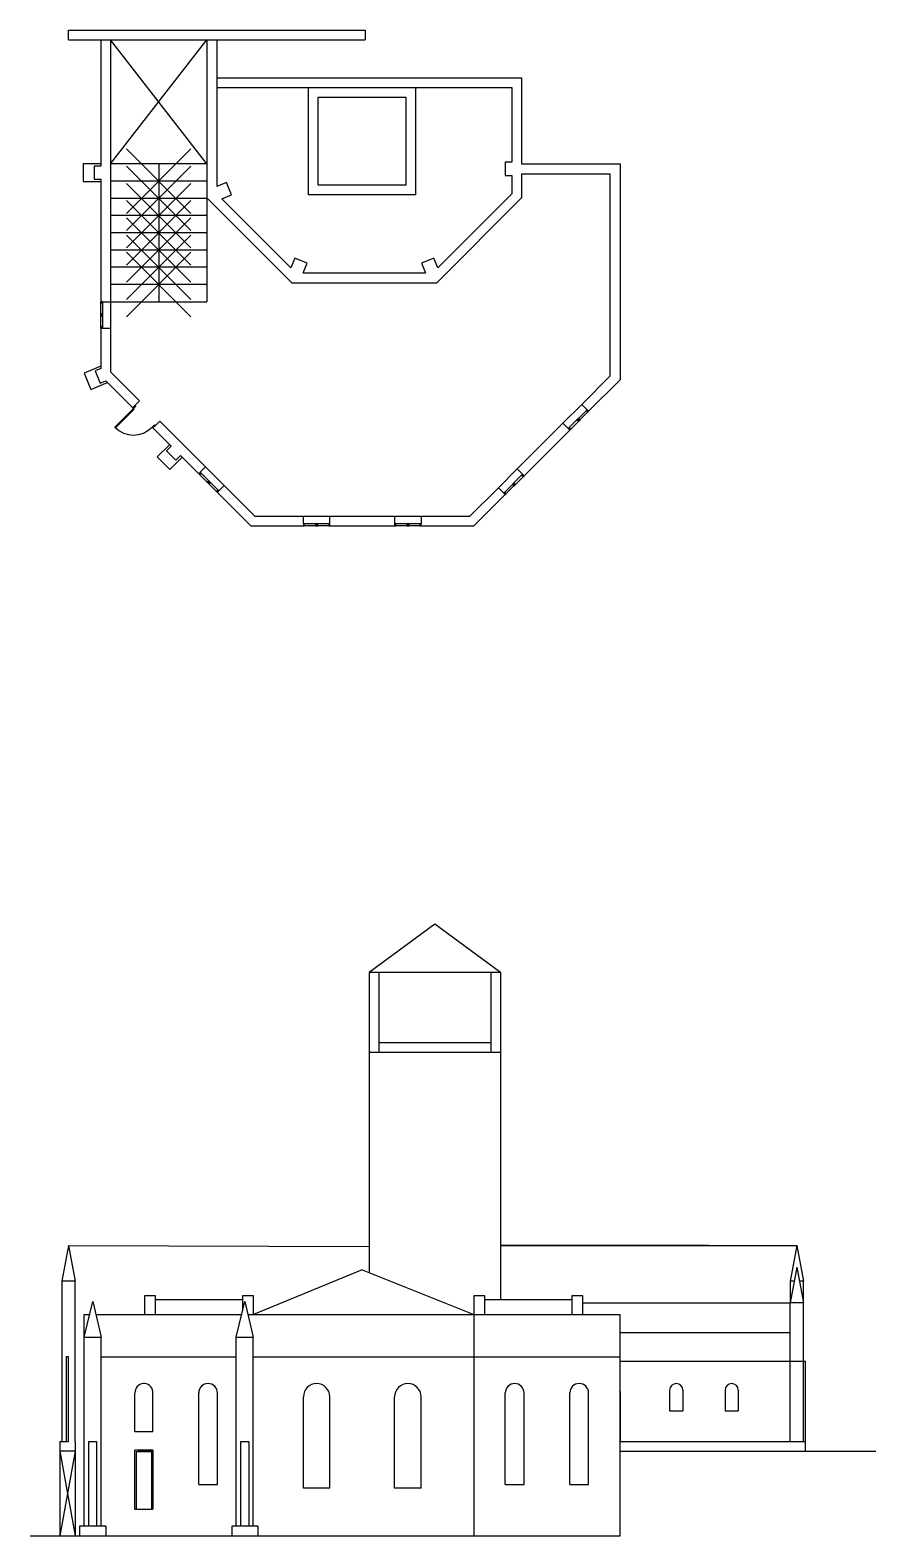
# Model space of a CAD drawing. Header units: millimetres. Extents: x 2045 to 2148, y 2810 to 3071.
# Drawn here: x 2090.7 to 2116.97, y 2809.67 to 2856.45 of the extents above; entities that cross this region are included whole.
import ezdxf

# ---------------------------------------------------------------- set-up
doc = ezdxf.new("R2010")
doc.units = ezdxf.units.MM
doc.header["$PDMODE"] = 3
for name, color, linetype in [('CarpinteriaExterior', 130, 'Continuous'), ('PrimerPlano', 160, 'Continuous'), ('SegundoPlano', 254, 'Continuous')]:
    doc.layers.add(name, color=color, linetype=linetype)

msp = doc.modelspace()

# ---------------------------------------------------------------- linework, layer by layer
at = {"layer": 'CarpinteriaExterior'}
for p, q in [((2092.89, 2847.192), (2092.89, 2848.014)), ((2092.957, 2847.192), (2092.957, 2848.014)), ((2107.996, 2844.656), (2107.414, 2844.074)), ((2108.043, 2844.608), (2107.462, 2844.027)), ((2096.515, 2842.086), (2095.934, 2842.668)), ((2096.563, 2842.134), (2095.981, 2842.715)), ((2105.992, 2842.652), (2105.411, 2842.07)), ((2106.039, 2842.604), (2105.458, 2842.023)), ((2100.008, 2841.113), (2099.186, 2841.113)), ((2100.008, 2841.046), (2099.186, 2841.046)), ((2102.842, 2841.113), (2102.02, 2841.113)), ((2102.842, 2841.046), (2102.02, 2841.046)), ((2093.954, 2812.9), (2093.954, 2814.106)), ((2094.512, 2812.9), (2094.512, 2814.154)), ((2095.934, 2811.269), (2095.934, 2814.11)), ((2096.515, 2811.269), (2096.515, 2814.11)), ((2105.458, 2811.269), (2105.458, 2814.11)), ((2106.039, 2811.269), (2106.039, 2814.11)), ((2107.462, 2811.269), (2107.462, 2814.11)), ((2108.043, 2811.269), (2108.043, 2814.11)), ((2110.562, 2814.196), (2110.562, 2813.549)), ((2110.973, 2814.196), (2110.973, 2813.549)), ((2112.283, 2814.196), (2112.283, 2813.549)), ((2112.694, 2814.196), (2112.694, 2813.549)), ((2099.186, 2811.149), (2099.186, 2813.99)), ((2100.008, 2811.149), (2100.008, 2813.99)), ((2102.02, 2811.149), (2102.02, 2813.99)), ((2102.842, 2811.149), (2102.842, 2813.99)), ((2110.562, 2813.549), (2110.973, 2813.549)), ((2112.283, 2813.549), (2112.694, 2813.549)), ((2094.512, 2812.9), (2093.954, 2812.9)), ((2094.512, 2812.331), (2093.954, 2812.331)), ((2093.987, 2812.29), (2094.478, 2812.29)), ((2094.05, 2812.331), (2094.512, 2812.331)), ((2095.934, 2811.269), (2096.515, 2811.269)), ((2105.458, 2811.269), (2106.039, 2811.269)), ((2107.462, 2811.269), (2108.043, 2811.269)), ((2100.008, 2811.149), (2099.186, 2811.149)), ((2102.842, 2811.149), (2102.02, 2811.149)), ((2093.954, 2810.501), (2093.987, 2810.501)), ((2093.954, 2810.501), (2094.512, 2810.501))]:
    msp.add_line(p, q, dxfattribs=at)
for points in [[(2092.957, 2848.014), (2092.89, 2848.014), (2092.89, 2847.978), (2092.957, 2847.978), (2092.957, 2848.014)], [(2092.957, 2847.639), (2092.89, 2847.639), (2092.89, 2847.603), (2092.957, 2847.603), (2092.957, 2847.639)], [(2092.957, 2847.603), (2092.89, 2847.603), (2092.89, 2847.567), (2092.957, 2847.567), (2092.957, 2847.603)], [(2092.957, 2847.228), (2092.89, 2847.228), (2092.89, 2847.192), (2092.957, 2847.192), (2092.957, 2847.228)], [(2107.97, 2844.63), (2108.018, 2844.583), (2108.043, 2844.608), (2107.996, 2844.656), (2107.97, 2844.63)], [(2107.414, 2844.074), (2107.462, 2844.027), (2107.488, 2844.053), (2107.44, 2844.1), (2107.414, 2844.074)], [(2107.679, 2844.339), (2107.727, 2844.292), (2107.753, 2844.318), (2107.705, 2844.365), (2107.679, 2844.339)], [(2107.705, 2844.365), (2107.753, 2844.318), (2107.778, 2844.343), (2107.731, 2844.391), (2107.705, 2844.365)], [(2095.981, 2842.715), (2095.934, 2842.668), (2095.96, 2842.642), (2096.007, 2842.689), (2095.981, 2842.715)], [(2105.966, 2842.626), (2106.014, 2842.579), (2106.039, 2842.604), (2105.992, 2842.652), (2105.966, 2842.626)], [(2096.246, 2842.45), (2096.199, 2842.403), (2096.225, 2842.377), (2096.272, 2842.424), (2096.246, 2842.45)], [(2096.272, 2842.424), (2096.225, 2842.377), (2096.25, 2842.351), (2096.298, 2842.399), (2096.272, 2842.424)], [(2096.537, 2842.159), (2096.49, 2842.112), (2096.515, 2842.086), (2096.563, 2842.134), (2096.537, 2842.159)], [(2105.676, 2842.335), (2105.723, 2842.288), (2105.749, 2842.314), (2105.701, 2842.361), (2105.676, 2842.335)], [(2105.701, 2842.361), (2105.749, 2842.314), (2105.774, 2842.339), (2105.727, 2842.387), (2105.701, 2842.361)], [(2105.411, 2842.07), (2105.458, 2842.023), (2105.484, 2842.049), (2105.436, 2842.096), (2105.411, 2842.07)], [(2099.186, 2841.113), (2099.186, 2841.046), (2099.222, 2841.046), (2099.222, 2841.113), (2099.186, 2841.113)], [(2099.561, 2841.113), (2099.561, 2841.046), (2099.597, 2841.046), (2099.597, 2841.113), (2099.561, 2841.113)], [(2099.597, 2841.113), (2099.597, 2841.046), (2099.633, 2841.046), (2099.633, 2841.113), (2099.597, 2841.113)], [(2099.972, 2841.113), (2099.972, 2841.046), (2100.008, 2841.046), (2100.008, 2841.113), (2099.972, 2841.113)], [(2102.02, 2841.113), (2102.02, 2841.046), (2102.056, 2841.046), (2102.056, 2841.113), (2102.02, 2841.113)], [(2102.395, 2841.113), (2102.395, 2841.046), (2102.431, 2841.046), (2102.431, 2841.113), (2102.395, 2841.113)], [(2102.431, 2841.113), (2102.431, 2841.046), (2102.467, 2841.046), (2102.467, 2841.113), (2102.431, 2841.113)], [(2102.806, 2841.113), (2102.806, 2841.046), (2102.842, 2841.046), (2102.842, 2841.113), (2102.806, 2841.113)], [(2093.954, 2810.501), (2093.954, 2812.331)], [(2093.987, 2812.29), (2093.987, 2810.501)], [(2094.478, 2810.501), (2094.478, 2812.29)], [(2094.512, 2812.331), (2094.512, 2810.501)]]:
    msp.add_lwpolyline(points, dxfattribs=at)
for points in [[(2093.348, 2844.09), (2093.325, 2844.114), (2093.906, 2844.695), (2093.93, 2844.672)], [(2093.906, 2844.695), (2093.882, 2844.719), (2093.954, 2844.79), (2093.977, 2844.767)], [(2094.512, 2844.09), (2094.488, 2844.114), (2094.559, 2844.185), (2094.583, 2844.161)]]:
    msp.add_lwpolyline(points, close=True, dxfattribs=at)
for centre, radius, start, end in [((2093.906, 2844.695), 0.823, 225, 315), ((2094.233, 2814.122), 0.28, 6.5533, 183.3286), ((2096.225, 2814.11), 0.291, 0, 180), ((2099.597, 2813.99), 0.411, 0, 180), ((2102.431, 2813.99), 0.411, 0, 180), ((2105.749, 2814.11), 0.291, 0, 180), ((2107.753, 2814.11), 0.291, 0, 180), ((2110.768, 2814.196), 0.206, 0, 180), ((2112.489, 2814.196), 0.206, 0, 180)]:
    msp.add_arc(centre, radius, start, end, dxfattribs=at)
at = {"layer": 'PrimerPlano'}
for p, q in [((2091.892, 2856.452), (2095.136, 2856.452)), ((2091.892, 2856.15), (2091.892, 2856.452)), ((2095.136, 2856.452), (2101.102, 2856.452)), ((2101.102, 2856.452), (2101.102, 2856.15)), ((2091.892, 2856.15), (2095.136, 2856.15)), ((2092.89, 2856.15), (2092.89, 2852.227)), ((2093.191, 2856.15), (2093.191, 2848.014)), ((2095.136, 2856.15), (2096.931, 2856.15)), ((2096.191, 2856.15), (2096.191, 2851.242)), ((2096.493, 2856.15), (2096.493, 2851.589)), ((2096.931, 2856.15), (2101.102, 2856.15)), ((2096.493, 2854.969), (2105.964, 2854.969)), ((2105.964, 2854.969), (2105.964, 2852.294)), ((2096.493, 2854.667), (2105.662, 2854.667)), ((2099.347, 2851.334), (2099.347, 2854.667)), ((2099.649, 2851.636), (2099.649, 2854.365)), ((2099.649, 2854.365), (2102.379, 2854.365)), ((2102.379, 2851.636), (2102.379, 2854.365)), ((2102.68, 2851.334), (2102.68, 2854.667)), ((2105.662, 2854.667), (2105.662, 2852.348)), ((2092.349, 2852.294), (2092.349, 2851.748)), ((2092.89, 2852.294), (2092.349, 2852.294)), ((2092.684, 2852.227), (2092.684, 2851.816)), ((2092.89, 2852.227), (2092.684, 2852.227)), ((2105.456, 2852.348), (2105.456, 2851.937)), ((2105.662, 2852.348), (2105.456, 2852.348)), ((2105.964, 2852.294), (2109.02, 2852.294)), ((2105.964, 2851.992), (2105.964, 2851.242)), ((2105.964, 2851.992), (2108.719, 2851.992)), ((2108.719, 2845.711), (2108.719, 2851.992)), ((2109.02, 2852.294), (2109.02, 2845.586)), ((2092.349, 2851.748), (2092.89, 2851.748)), ((2092.684, 2851.816), (2092.89, 2851.816)), ((2092.89, 2851.816), (2092.89, 2848.014)), ((2096.794, 2851.714), (2096.493, 2851.589)), ((2096.952, 2851.334), (2096.794, 2851.714)), ((2102.379, 2851.636), (2099.649, 2851.636)), ((2105.456, 2851.937), (2105.662, 2851.937)), ((2105.662, 2851.937), (2105.662, 2851.367)), ((2096.191, 2851.242), (2098.828, 2848.605)), ((2096.651, 2851.209), (2096.952, 2851.334)), ((2096.651, 2851.209), (2098.796, 2849.064)), ((2102.68, 2851.334), (2099.347, 2851.334)), ((2105.964, 2851.242), (2103.327, 2848.605)), ((2103.359, 2849.064), (2105.662, 2851.367)), ((2098.92, 2849.365), (2098.796, 2849.064)), ((2099.3, 2849.208), (2098.92, 2849.365)), ((2099.176, 2848.907), (2099.3, 2849.208)), ((2103.235, 2849.365), (2102.855, 2849.208)), ((2102.855, 2849.208), (2102.98, 2848.907)), ((2103.359, 2849.064), (2103.235, 2849.365)), ((2099.176, 2848.907), (2102.98, 2848.907)), ((2098.828, 2848.605), (2103.327, 2848.605)), ((2092.957, 2848.014), (2093.191, 2848.014)), ((2092.89, 2847.192), (2092.89, 2845.934)), ((2092.957, 2847.192), (2093.191, 2847.192)), ((2093.191, 2847.192), (2093.191, 2845.837)), ((2092.89, 2846.007), (2092.377, 2845.795)), ((2092.89, 2845.934), (2092.713, 2845.861)), ((2092.377, 2845.795), (2092.586, 2845.291)), ((2092.586, 2845.291), (2093.098, 2845.503)), ((2092.713, 2845.861), (2092.87, 2845.481)), ((2092.87, 2845.481), (2093.047, 2845.555)), ((2093.93, 2844.672), (2093.047, 2845.555)), ((2093.191, 2845.837), (2094.096, 2844.933)), ((2107.83, 2844.822), (2108.719, 2845.711)), ((2109.02, 2845.586), (2108.043, 2844.608)), ((2093.954, 2844.79), (2094.096, 2844.933)), ((2107.83, 2844.822), (2107.996, 2844.656)), ((2095.077, 2843.524), (2094.512, 2844.09)), ((2094.583, 2844.161), (2094.725, 2844.303)), ((2094.725, 2844.303), (2096.147, 2842.881)), ((2105.826, 2842.818), (2107.249, 2844.24)), ((2107.462, 2844.027), (2106.039, 2842.604)), ((2107.249, 2844.24), (2107.414, 2844.074)), ((2095.03, 2843.572), (2094.648, 2843.189)), ((2094.648, 2843.189), (2095.033, 2842.804)), ((2095.077, 2843.524), (2094.932, 2843.379)), ((2095.223, 2843.088), (2094.932, 2843.379)), ((2095.033, 2842.804), (2095.416, 2843.186)), ((2095.223, 2843.088), (2095.368, 2843.234)), ((2095.934, 2842.668), (2095.368, 2843.234)), ((2095.981, 2842.715), (2096.147, 2842.881)), ((2105.826, 2842.818), (2105.992, 2842.652)), ((2096.563, 2842.134), (2096.729, 2842.3)), ((2096.729, 2842.3), (2097.681, 2841.348)), ((2104.356, 2841.348), (2105.245, 2842.236)), ((2105.245, 2842.236), (2105.411, 2842.07)), ((2097.556, 2841.046), (2096.515, 2842.086)), ((2105.458, 2842.023), (2104.481, 2841.046)), ((2097.681, 2841.348), (2099.186, 2841.348)), ((2099.186, 2841.113), (2099.186, 2841.348)), ((2100.008, 2841.348), (2102.02, 2841.348)), ((2100.008, 2841.113), (2100.008, 2841.348)), ((2102.02, 2841.348), (2102.02, 2841.113)), ((2102.842, 2841.348), (2104.356, 2841.348)), ((2102.842, 2841.348), (2102.842, 2841.113)), ((2097.556, 2841.046), (2099.186, 2841.046)), ((2100.008, 2841.046), (2102.02, 2841.046)), ((2102.842, 2841.046), (2104.481, 2841.046)), ((2109.02, 2812.602), (2109.02, 2812.647)), ((2109.02, 2809.668), (2109.02, 2812.3)), ((2109.02, 2812.3), (2116.968, 2812.3)), ((2090.698, 2809.668), (2109.02, 2809.668))]:
    msp.add_line(p, q, dxfattribs=at)
at = {"layer": 'SegundoPlano'}
for p, q in [((2096.191, 2852.294), (2093.191, 2856.15)), ((2093.191, 2852.294), (2096.191, 2856.15)), ((2096.191, 2852.294), (2093.191, 2852.294)), ((2094.691, 2852.294), (2094.691, 2848.014)), ((2096.191, 2851.759), (2093.191, 2851.759)), ((2096.191, 2851.224), (2093.191, 2851.224)), ((2096.191, 2851.242), (2096.191, 2848.014)), ((2096.191, 2850.689), (2093.191, 2850.689)), ((2096.191, 2850.154), (2093.191, 2850.154)), ((2096.191, 2849.619), (2093.191, 2849.619)), ((2096.191, 2849.084), (2093.191, 2849.084)), ((2096.191, 2848.549), (2093.191, 2848.549)), ((2093.191, 2848.014), (2093.191, 2847.192)), ((2093.191, 2848.014), (2096.191, 2848.014)), ((2107.249, 2844.24), (2107.83, 2844.822)), ((2096.147, 2842.881), (2096.729, 2842.3)), ((2105.245, 2842.236), (2105.826, 2842.818)), ((2099.186, 2841.348), (2100.008, 2841.348)), ((2102.02, 2841.348), (2102.842, 2841.348)), ((2103.269, 2828.673), (2101.232, 2827.174)), ((2105.306, 2827.174), (2103.269, 2828.673)), ((2101.232, 2827.174), (2101.232, 2817.844)), ((2105.306, 2827.174), (2101.232, 2827.174)), ((2101.534, 2827.174), (2101.534, 2824.682)), ((2105.005, 2827.174), (2105.005, 2824.682)), ((2105.306, 2827.174), (2105.306, 2817.002)), ((2105.005, 2824.984), (2101.534, 2824.984)), ((2105.306, 2824.682), (2101.232, 2824.682)), ((2091.892, 2818.692), (2091.687, 2817.584)), ((2091.892, 2818.692), (2101.232, 2818.664)), ((2091.892, 2818.692), (2092.098, 2817.584)), ((2114.512, 2818.692), (2114.306, 2817.584)), ((2114.512, 2818.692), (2114.717, 2817.584)), ((2101.014, 2817.931), (2097.639, 2816.543)), ((2101.014, 2817.931), (2104.481, 2816.543)), ((2114.512, 2818.015), (2114.306, 2816.907)), ((2114.512, 2818.015), (2114.717, 2816.907)), ((2092.098, 2817.584), (2091.687, 2817.584)), ((2091.687, 2817.584), (2091.687, 2812.602)), ((2092.098, 2812.602), (2092.098, 2817.584)), ((2114.432, 2817.584), (2114.306, 2817.584)), ((2114.306, 2817.584), (2114.306, 2816.907)), ((2114.717, 2817.584), (2114.592, 2817.584)), ((2114.717, 2816.907), (2114.717, 2817.584)), ((2092.377, 2815.839), (2092.641, 2816.947)), ((2092.641, 2816.947), (2092.904, 2815.839)), ((2094.592, 2817.126), (2094.248, 2817.126)), ((2094.248, 2817.126), (2094.248, 2816.543)), ((2094.592, 2816.543), (2094.592, 2817.126)), ((2097.295, 2817.002), (2094.599, 2817.002)), ((2097.101, 2815.839), (2097.364, 2816.947)), ((2097.639, 2817.126), (2097.295, 2817.126)), ((2097.295, 2817.126), (2097.295, 2816.657)), ((2097.364, 2816.947), (2097.627, 2815.839)), ((2097.639, 2816.543), (2097.639, 2817.126)), ((2104.824, 2817.126), (2104.481, 2817.126)), ((2104.481, 2817.126), (2104.481, 2816.543)), ((2104.824, 2816.543), (2104.824, 2817.126)), ((2107.52, 2817.002), (2104.824, 2817.002)), ((2107.865, 2817.126), (2107.522, 2817.126)), ((2107.522, 2817.126), (2107.522, 2816.543)), ((2107.865, 2816.543), (2107.865, 2817.126)), ((2107.865, 2816.907), (2114.306, 2816.907)), ((2114.717, 2816.907), (2114.306, 2816.907)), ((2114.306, 2812.602), (2114.306, 2816.907)), ((2114.717, 2812.602), (2114.717, 2816.907)), ((2114.717, 2812.602), (2114.717, 2816.907)), ((2092.377, 2809.97), (2092.377, 2816.543)), ((2092.377, 2816.543), (2092.544, 2816.543)), ((2092.737, 2816.543), (2097.268, 2816.543)), ((2097.46, 2816.543), (2109.02, 2816.543)), ((2104.481, 2816.543), (2104.481, 2809.668)), ((2109.02, 2809.668), (2109.02, 2816.543)), ((2109.02, 2815.985), (2114.306, 2815.985)), ((2092.377, 2809.97), (2092.377, 2815.839)), ((2092.377, 2815.839), (2092.904, 2815.839)), ((2092.904, 2809.97), (2092.904, 2815.839)), ((2097.101, 2809.97), (2097.101, 2815.839)), ((2097.101, 2815.839), (2097.627, 2815.839)), ((2097.627, 2809.97), (2097.627, 2815.839)), ((2091.821, 2815.229), (2091.821, 2812.602)), ((2091.892, 2815.229), (2091.821, 2815.229)), ((2091.892, 2812.602), (2091.892, 2815.229)), ((2092.904, 2815.234), (2097.101, 2815.234)), ((2097.627, 2815.234), (2109.02, 2815.234)), ((2109.02, 2815.093), (2114.785, 2815.093)), ((2114.785, 2812.3), (2114.785, 2815.093)), ((2109.02, 2814.152), (2109.02, 2812.602)), ((2091.62, 2812.602), (2091.62, 2812.3)), ((2091.62, 2812.602), (2091.892, 2812.602)), ((2092.098, 2812.3), (2091.62, 2812.3)), ((2091.62, 2812.3), (2091.62, 2809.668)), ((2092.098, 2812.3), (2091.62, 2809.668)), ((2091.62, 2812.3), (2092.098, 2809.668)), ((2092.098, 2812.602), (2092.098, 2812.3)), ((2092.098, 2812.3), (2092.098, 2809.668)), ((2092.519, 2809.97), (2092.519, 2812.597)), ((2092.519, 2812.597), (2092.762, 2812.597)), ((2092.762, 2812.597), (2092.762, 2809.97)), ((2097.243, 2809.97), (2097.243, 2812.597)), ((2097.243, 2812.597), (2097.486, 2812.597)), ((2097.486, 2812.597), (2097.486, 2809.97)), ((2109.02, 2812.602), (2114.785, 2812.602)), ((2092.236, 2809.97), (2092.236, 2809.668)), ((2093.045, 2809.97), (2092.236, 2809.97)), ((2093.045, 2809.97), (2093.045, 2809.668)), ((2096.959, 2809.97), (2096.959, 2809.668)), ((2097.769, 2809.97), (2096.959, 2809.97)), ((2097.769, 2809.97), (2097.769, 2809.668))]:
    msp.add_line(p, q, dxfattribs=at)
msp.add_lwpolyline([(2111.766, 2818.692), (2105.306, 2818.692), (2114.512, 2818.692)], dxfattribs=at)
for p in [(2094.691, 2851.759), (2094.691, 2851.224), (2094.691, 2850.689), (2094.691, 2850.154), (2094.691, 2849.619), (2094.691, 2849.084), (2094.691, 2848.549)]:
    msp.add_point(p, dxfattribs=at)

doc.saveas('drawing.dxf')
